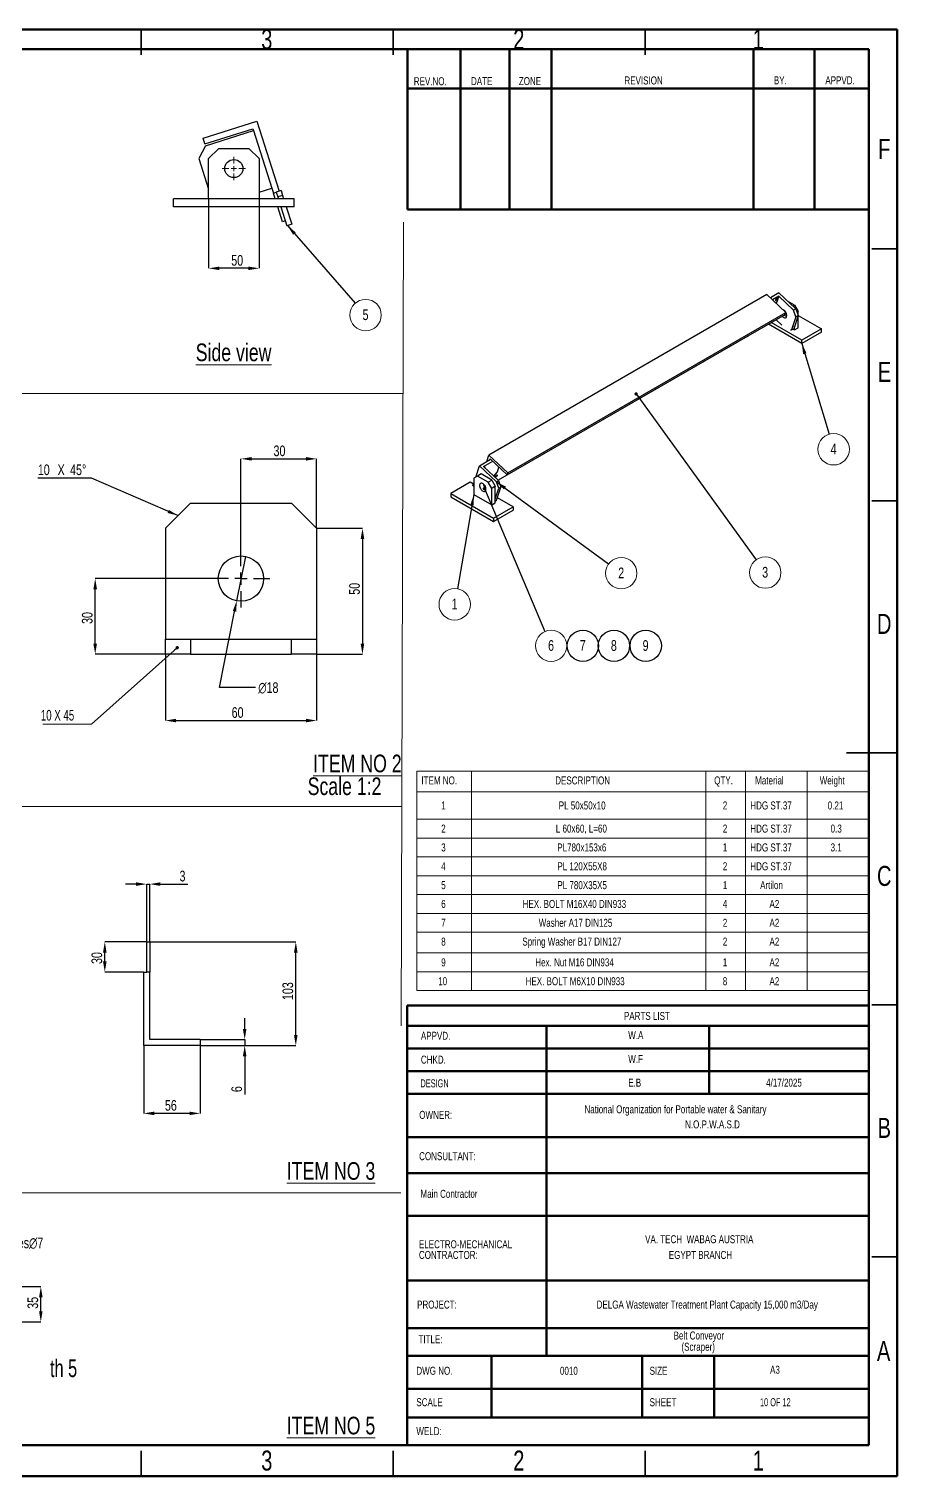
# Model space of a CAD drawing. Header units: millimetres. Extents: x 41 to 1868, y -696 to 319.
# Drawn here: x 738 to 910.2, y -695.1 to -408 of the extents above; entities that cross this region are included whole.
import ezdxf

# ---------------------------------------------------------------- set-up
doc = ezdxf.new("R2010")
doc.units = ezdxf.units.MM
doc.header["$PDSIZE"] = -1
doc.layers.add('BOLD', color=7, linetype='Continuous', lineweight=25)
doc.layers.add('FORMAT', color=7, linetype='Continuous')
doc.styles.add('SLDTEXTSTYLE0', font='TXT', dxfattribs={"width": 0.75})
doc.styles.add('SLDTEXTSTYLE10', font='TXT', dxfattribs={"width": 0.6875})
doc.styles.add('SLDTEXTSTYLE8', font='TXT', dxfattribs={"width": 0.687299})
doc.styles.add('SLDTEXTSTYLE9', font='TXT', dxfattribs={"width": 0.678571})
doc.dimstyles.new('SLDDIMSTYLE0', dxfattribs={"dimtxt": 2.5, "dimasz": 2.116667, "dimexe": 0, "dimexo": 0.625, "dimgap": 0, "dimtad": 1, "dimdec": 0, "dimrnd": 1e-09, "dimtxsty": 'Standard', "dimsah": 1, "dimcen": 2.5, "dimazin": 3, "dimtfac": 2.116667, "dimtdec": 0, "dimtmove": 0, "dimatfit": 3, "dimfrac": 2})
doc.dimstyles.new('SLDDIMSTYLE1', dxfattribs={"dimtxt": 2.5, "dimasz": 0.651282, "dimexe": 0, "dimexo": 0.625, "dimgap": 0, "dimtad": 1, "dimdec": 0, "dimrnd": 1e-09, "dimtxsty": 'Standard', "dimblk1": 'DOT', "dimblk2": 'DOT', "dimsah": 1, "dimcen": 2.5, "dimazin": 3, "dimtfac": 0.651282, "dimtdec": 0, "dimtmove": 0, "dimatfit": 3, "dimldrblk": 'DOT', "dimfrac": 2})
doc.dimstyles.new('SLDDIMSTYLE10', dxfattribs={"dimtxt": 2.116667, "dimasz": 2.116667, "dimexe": 0, "dimexo": 0.625, "dimgap": 0.529167, "dimtad": 1, "dimdec": 0, "dimlfac": 5, "dimrnd": 1e-09, "dimzin": 12, "dimtxsty": 'SLDTEXTSTYLE0', "dimsah": 1, "dimcen": 2.5, "dimazin": 3, "dimtfac": 1, "dimtdec": 0, "dimtmove": 0, "dimatfit": 3, "dimfrac": 2, "dimtzin": 12})
doc.dimstyles.new('SLDDIMSTYLE11', dxfattribs={"dimtxt": 2.116667, "dimasz": 2.116667, "dimexe": 0, "dimexo": 0.625, "dimgap": 0.529167, "dimtad": 1, "dimdec": 0, "dimlfac": 5, "dimrnd": 1e-09, "dimzin": 12, "dimtxsty": 'SLDTEXTSTYLE0', "dimsah": 1, "dimcen": 2.5, "dimazin": 3, "dimtfac": 1, "dimtdec": 0, "dimtmove": 0, "dimatfit": 0, "dimfrac": 2, "dimtzin": 12})
doc.dimstyles.new('SLDDIMSTYLE12', dxfattribs={"dimtxt": 2.116667, "dimasz": 2.116667, "dimexe": 0, "dimexo": 0.625, "dimgap": 0.529167, "dimtad": 1, "dimdec": 0, "dimlfac": 5, "dimrnd": 1e-09, "dimzin": 12, "dimtxsty": 'SLDTEXTSTYLE0', "dimblk1": 'NONE', "dimsah": 1, "dimcen": 0, "dimazin": 3, "dimtfac": 1, "dimtdec": 0, "dimtmove": 0, "dimatfit": 3, "dimldrblk": 'NONE', "dimfrac": 2, "dimtzin": 12})
doc.dimstyles.new('SLDDIMSTYLE14', dxfattribs={"dimtxt": 2.116667, "dimasz": 2.116667, "dimexe": 0, "dimexo": 0.625, "dimgap": 0.529167, "dimtad": 1, "dimdec": 0, "dimlfac": 2, "dimrnd": 1e-09, "dimzin": 12, "dimtxsty": 'SLDTEXTSTYLE0', "dimsah": 1, "dimcen": 2.5, "dimazin": 3, "dimtfac": 1, "dimtdec": 0, "dimtmove": 0, "dimatfit": 3, "dimfrac": 2, "dimtzin": 12})
doc.dimstyles.new('SLDDIMSTYLE50', dxfattribs={"dimtxt": 2.116667, "dimasz": 2.116667, "dimexe": 0, "dimexo": 0.625, "dimgap": 0.529167, "dimtad": 1, "dimdec": 0, "dimlfac": 2, "dimrnd": 1e-09, "dimzin": 12, "dimtxsty": 'SLDTEXTSTYLE0', "dimblk1": 'NONE', "dimsah": 1, "dimcen": 0, "dimazin": 3, "dimtfac": 1, "dimtdec": 0, "dimtmove": 0, "dimatfit": 3, "dimldrblk": 'NONE', "dimfrac": 2, "dimtzin": 12})

# ---------------------------------------------------------------- blocks, each defined once
blk = doc.blocks.new('SW_NOTE_0_97')
at = {"color": 0, "linetype": 'Continuous', "lineweight": 0, "char_height": 3.5, "attachment_point": 2, "style": 'SLDTEXTSTYLE0'}
for s, insert in [('\\LITEM NO 2', (13.62, 4.51)), ('Scale 1:2', (11.07, -0.01))]:
    blk.add_mtext(s, dxfattribs=dict(at, insert=insert))
blk = doc.blocks.new('SW_NOTE_0_99')
at = {"color": 0, "linetype": 'Continuous', "lineweight": 0, "char_height": 1.5875, "attachment_point": 1, "style": 'SLDTEXTSTYLE0'}
for s, insert in [('ELECTRO-MECHANICAL', (0, 2.05)), ('CONTRACTOR:', (0, -0.07))]:
    blk.add_mtext(s, dxfattribs=dict(at, insert=insert))
blk = doc.blocks.new('SW_NOTE_0_100')
at = {"layer": 'BOLD', "color": 0, "char_height": 1.5875, "attachment_point": 2, "style": 'SLDTEXTSTYLE0'}
for s, insert in [('VA. TECH  WABAG AUSTRIA', (13.44, 2.05)), ('EGYPT BRANCH', (13.68, -1.07))]:
    blk.add_mtext(s, dxfattribs=dict(at, insert=insert))
blk = doc.blocks.new('SW_TABLEANNOTATION_6')
at = {"color": 0, "linetype": 'Continuous', "lineweight": 18}
for p, q in [((0, 0), (0, -4.12)), ((0, 0), (10.84, 0)), ((10.84, 0), (10.84, -4.12)), ((10.84, 0), (57.36, 0)), ((57.36, 0), (57.36, -4.12)), ((57.36, 0), (65.22, 0)), ((65.22, 0), (65.22, -4.12)), ((65.22, 0), (77.44, 0)), ((77.44, 0), (77.44, -4.12)), ((77.44, 0), (89.67, 0)), ((89.67, 0), (89.67, -4.12)), ((0, -4.12), (10.84, -4.12)), ((0, -4.12), (0, -9.56)), ((10.84, -4.12), (57.36, -4.12)), ((10.84, -4.12), (10.84, -9.56)), ((57.36, -4.12), (65.22, -4.12)), ((57.36, -4.12), (57.36, -9.56)), ((65.22, -4.12), (77.44, -4.12)), ((65.22, -4.12), (65.22, -9.56)), ((77.44, -4.12), (89.67, -4.12)), ((77.44, -4.12), (77.44, -9.56)), ((89.67, -4.12), (89.67, -9.56)), ((0, -9.56), (0, -13.3)), ((0, -9.56), (10.84, -9.56)), ((10.84, -9.56), (10.84, -13.3)), ((10.84, -9.56), (57.36, -9.56)), ((57.36, -9.56), (57.36, -13.3)), ((57.36, -9.56), (65.22, -9.56)), ((65.22, -9.56), (65.22, -13.3)), ((65.22, -9.56), (77.44, -9.56)), ((77.44, -9.56), (77.44, -13.3)), ((77.44, -9.56), (89.67, -9.56)), ((89.67, -9.56), (89.67, -13.3)), ((0, -13.3), (0, -17.03)), ((0, -13.3), (10.84, -13.3)), ((10.84, -13.3), (10.84, -17.03)), ((10.84, -13.3), (57.36, -13.3)), ((57.36, -13.3), (57.36, -17.03)), ((57.36, -13.3), (65.22, -13.3)), ((65.22, -13.3), (65.22, -17.03)), ((65.22, -13.3), (77.44, -13.3)), ((77.44, -13.3), (77.44, -17.03)), ((77.44, -13.3), (89.67, -13.3)), ((89.67, -13.3), (89.67, -17.03)), ((0, -17.03), (0, -20.77)), ((0, -17.03), (10.84, -17.03)), ((10.84, -17.03), (10.84, -20.77)), ((10.84, -17.03), (57.36, -17.03)), ((57.36, -17.03), (57.36, -20.77)), ((57.36, -17.03), (65.22, -17.03)), ((65.22, -17.03), (65.22, -20.77)), ((65.22, -17.03), (77.44, -17.03)), ((77.44, -17.03), (77.44, -20.77)), ((77.44, -17.03), (89.67, -17.03)), ((89.67, -17.03), (89.67, -20.77)), ((0, -20.77), (0, -24.51)), ((0, -20.77), (10.84, -20.77)), ((10.84, -20.77), (10.84, -24.51)), ((10.84, -20.77), (57.36, -20.77)), ((57.36, -20.77), (57.36, -24.51)), ((57.36, -20.77), (65.22, -20.77)), ((65.22, -20.77), (65.22, -24.51)), ((65.22, -20.77), (77.44, -20.77)), ((77.44, -20.77), (77.44, -24.51)), ((77.44, -20.77), (89.67, -20.77)), ((89.67, -20.77), (89.67, -24.51)), ((0, -24.51), (0, -28.24)), ((0, -24.51), (10.84, -24.51)), ((10.84, -24.51), (10.84, -28.24)), ((10.84, -24.51), (57.36, -24.51)), ((57.36, -24.51), (57.36, -28.24)), ((57.36, -24.51), (65.22, -24.51)), ((65.22, -24.51), (65.22, -28.24)), ((65.22, -24.51), (77.44, -24.51)), ((77.44, -24.51), (77.44, -28.24)), ((77.44, -24.51), (89.67, -24.51)), ((89.67, -24.51), (89.67, -28.24)), ((0, -28.24), (0, -31.98)), ((0, -28.24), (10.84, -28.24)), ((10.84, -28.24), (10.84, -31.98)), ((10.84, -28.24), (57.36, -28.24)), ((57.36, -28.24), (57.36, -31.98)), ((57.36, -28.24), (65.22, -28.24)), ((65.22, -28.24), (65.22, -31.98)), ((65.22, -28.24), (77.44, -28.24)), ((77.44, -28.24), (77.44, -31.98)), ((77.44, -28.24), (89.67, -28.24)), ((89.67, -28.24), (89.67, -31.98)), ((0, -31.98), (0, -36.1)), ((0, -31.98), (10.84, -31.98)), ((10.84, -31.98), (10.84, -36.1)), ((10.84, -31.98), (57.36, -31.98)), ((57.36, -31.98), (57.36, -36.1)), ((57.36, -31.98), (65.22, -31.98)), ((65.22, -31.98), (65.22, -36.1)), ((65.22, -31.98), (77.44, -31.98)), ((77.44, -31.98), (77.44, -36.1)), ((77.44, -31.98), (89.67, -31.98)), ((89.67, -31.98), (89.67, -36.1)), ((0, -36.1), (0, -39.84)), ((0, -36.1), (10.84, -36.1)), ((10.84, -36.1), (10.84, -39.84)), ((10.84, -36.1), (57.36, -36.1)), ((57.36, -36.1), (57.36, -39.84)), ((57.36, -36.1), (65.22, -36.1)), ((65.22, -36.1), (65.22, -39.84)), ((65.22, -36.1), (77.44, -36.1)), ((77.44, -36.1), (77.44, -39.84)), ((77.44, -36.1), (89.67, -36.1)), ((89.67, -36.1), (89.67, -39.84)), ((0, -39.84), (0, -43.57)), ((0, -39.84), (10.84, -39.84)), ((10.84, -39.84), (10.84, -43.57)), ((10.84, -39.84), (57.36, -39.84)), ((57.36, -39.84), (57.36, -43.57)), ((57.36, -39.84), (65.22, -39.84)), ((65.22, -39.84), (65.22, -43.57)), ((65.22, -39.84), (77.44, -39.84)), ((77.44, -39.84), (77.44, -43.57)), ((77.44, -39.84), (89.67, -39.84)), ((89.67, -39.84), (89.67, -43.57)), ((0, -43.57), (10.84, -43.57)), ((10.84, -43.57), (57.36, -43.57)), ((57.36, -43.57), (65.22, -43.57)), ((65.22, -43.57), (77.44, -43.57)), ((77.44, -43.57), (89.67, -43.57))]:
    blk.add_line(p, q, dxfattribs=at)
at = {"color": 0, "linetype": 'Continuous', "lineweight": 0, "attachment_point": 1, "style": 'SLDTEXTSTYLE0'}
for s, insert, char_height in [('ITEM NO.', (0.9, -1.07), 1.587), ('DESCRIPTION', (27.45, -1.07), 1.5875), ('QTY.', (58.99, -1.07), 1.587), ('Material', (67.12, -1.07), 1.587), ('Weight', (79.93, -1.07), 1.587), ('1', (4.83, -6.04), 1.59), ('PL 50x50x10', (28.15, -6.04), 1.5875), ('2', (60.7, -6.04), 1.59), ('HDG ST.37', (66.16, -6.04), 1.587), ('0.21', (81.51, -6.04), 1.587), ('2', (4.83, -10.63), 1.59), ('L 60x60, L=60', (27.57, -10.63), 1.5875), ('2', (60.7, -10.63), 1.59), ('HDG ST.37', (66.16, -10.63), 1.587), ('0.3', (82.09, -10.63), 1.587), ('3', (4.83, -14.37), 1.59), ('PL780x153x6', (27.86, -14.37), 1.5875), ('HDG ST.37', (66.16, -14.37), 1.587), ('3.1', (82.09, -14.37), 1.587), ('1', (60.7, -14.37), 1.59), ('4', (4.83, -18.11), 1.59), ('PL 120X55X8', (27.88, -18.11), 1.5875), ('2', (60.7, -18.11), 1.59), ('HDG ST.37', (66.16, -18.11), 1.587), ('5', (4.83, -21.85), 1.59), ('PL 780X35X5', (27.88, -21.85), 1.5875), ('1', (60.7, -21.85), 1.59), ('Artilon', (68.11, -21.85), 1.587), ('6', (4.83, -25.58), 1.59), ('HEX. BOLT M16X40 DIN933', (20.99, -25.58), 1.5875), ('4', (60.7, -25.58), 1.59), ('A2', (69.96, -25.58), 1.587), ('7', (4.83, -29.32), 1.59), ('Washer A17 DIN125', (24.18, -29.32), 1.5875), ('2', (60.7, -29.32), 1.59), ('A2', (69.96, -29.32), 1.587), ('8', (4.83, -33.05), 1.59), ('Spring Washer B17 DIN127', (20.93, -33.05), 1.5875), ('2', (60.7, -33.05), 1.59), ('A2', (69.96, -33.05), 1.587), ('9', (4.83, -37.17), 1.59), ('Hex. Nut M16 DIN934', (23.5, -37.17), 1.5875), ('1', (60.7, -37.17), 1.59), ('A2', (69.96, -37.17), 1.587), ('10', (4.24, -40.91), 1.587), ('HEX. BOLT M6X10 DIN933', (21.58, -40.91), 1.5875), ('8', (60.7, -40.91), 1.59), ('A2', (69.96, -40.91), 1.587)]:
    blk.add_mtext(s, dxfattribs=dict(at, insert=insert, char_height=char_height))
blk = doc.blocks.new('SW_NOTE_0_101')
at = {"color": 0, "linetype": 'Continuous', "lineweight": 0}
blk.add_circle((1.82, -2.52), 3.11, dxfattribs=at)
at = {"color": 0, "linetype": 'Continuous', "lineweight": 0, "insert": (1.8, -1.4), "char_height": 2.12, "attachment_point": 2, "style": 'SLDTEXTSTYLE0'}
blk.add_mtext('3', dxfattribs=at)
blk = doc.blocks.new('_Dot')
at = {"color": 0, "linetype": 'ByBlock', "lineweight": -2}
blk.add_line((-0.5, 0), (-1, 0), dxfattribs=at)
at = {"color": 0, "linetype": 'ByBlock', "const_width": 0.5}
blk.add_lwpolyline([(-0.25, 0, 1), (0.25, 0, 1)], format="xyb", close=True, dxfattribs=at)
blk = doc.blocks.new('SW_NOTE_0_102')
at = {"color": 0, "linetype": 'Continuous', "lineweight": 0}
blk.add_circle((2.51, -1.84), 3.11, dxfattribs=at)
at = {"color": 0, "linetype": 'Continuous', "lineweight": 0, "insert": (2.49, -0.72), "char_height": 2.12, "attachment_point": 2, "style": 'SLDTEXTSTYLE0'}
blk.add_mtext('2', dxfattribs=at)
blk = doc.blocks.new('SW_NOTE_0_103')
at = {"color": 0, "linetype": 'Continuous', "lineweight": 0}
blk.add_circle((-0.54, -3.07), 3.11, dxfattribs=at)
at = {"color": 0, "linetype": 'Continuous', "lineweight": 0, "insert": (-0.56, -1.95), "char_height": 2.12, "attachment_point": 2, "style": 'SLDTEXTSTYLE0'}
blk.add_mtext('1', dxfattribs=at)
blk = doc.blocks.new('SW_NOTE_0_104')
at = {"color": 0, "linetype": 'Continuous', "lineweight": 0}
blk.add_circle((0.9, -2.98), 3.11, dxfattribs=at)
at = {"color": 0, "linetype": 'Continuous', "lineweight": 0, "insert": (0.88, -1.86), "char_height": 2.12, "attachment_point": 2, "style": 'SLDTEXTSTYLE0'}
blk.add_mtext('4', dxfattribs=at)
blk = doc.blocks.new('SW_NOTE_0_105')
at = {"color": 0, "linetype": 'Continuous', "lineweight": 0}
blk.add_circle((1.22, -2.87), 3.11, dxfattribs=at)
at = {"color": 0, "linetype": 'Continuous', "lineweight": 0, "insert": (1.2, -1.74), "char_height": 2.12, "attachment_point": 2, "style": 'SLDTEXTSTYLE0'}
blk.add_mtext('6', dxfattribs=at)
blk = doc.blocks.new('SW_NOTE_0_106')
at = {"layer": 'BOLD', "color": 0}
blk.add_circle((0.78, 1.61), 3.11, dxfattribs=at)
at = {"layer": 'BOLD', "color": 0, "insert": (0.76, 2.73), "char_height": 2.12, "attachment_point": 2, "style": 'SLDTEXTSTYLE0'}
blk.add_mtext('7', dxfattribs=at)
blk = doc.blocks.new('SW_NOTE_0_107')
at = {"layer": 'BOLD', "color": 0}
blk.add_circle((0.78, 1.61), 3.11, dxfattribs=at)
at = {"layer": 'BOLD', "color": 0, "insert": (0.76, 2.73), "char_height": 2.12, "attachment_point": 2, "style": 'SLDTEXTSTYLE0'}
blk.add_mtext('8', dxfattribs=at)
blk = doc.blocks.new('SW_NOTE_0_108')
at = {"layer": 'BOLD', "color": 0}
blk.add_circle((0.78, 1.61), 3.11, dxfattribs=at)
at = {"layer": 'BOLD', "color": 0, "insert": (0.76, 2.73), "char_height": 2.12, "attachment_point": 2, "style": 'SLDTEXTSTYLE0'}
blk.add_mtext('9', dxfattribs=at)
blk = doc.blocks.new('*D998')
at = {"layer": 'Defpoints', "color": 0}
for p in [(773.64, -441.72), (783.64, -441.72), (773.64, -455.51)]:
    blk.add_point(p, dxfattribs=at)
at = {"layer": 'FORMAT', "color": 0, "lineweight": -2}
for p, q in [((773.64, -441.78), (773.64, -455.51)), ((783.64, -441.78), (783.64, -455.51)), ((781.52, -455.51), (775.75, -455.51))]:
    blk.add_line(p, q, dxfattribs=at)
at = {"layer": 'FORMAT', "color": 0}
for points in [[(775.75, -455.16), (775.75, -455.87), (773.64, -455.51)], [(781.52, -455.16), (781.52, -455.87), (783.64, -455.51)]]:
    blk.add_solid(points, dxfattribs=at)
at = {"layer": 'FORMAT', "color": 0, "insert": (779.3, -452.87), "char_height": 2.117, "attachment_point": 2, "style": 'SLDTEXTSTYLE0'}
blk.add_mtext('\\A1;50', dxfattribs=at)
blk = doc.blocks.new('SW_NOTE_0_110')
at = {"color": 0, "linetype": 'Continuous', "lineweight": 0}
blk.add_circle((2.05, -2.34), 3.11, dxfattribs=at)
at = {"color": 0, "linetype": 'Continuous', "lineweight": 0, "insert": (2.03, -1.22), "char_height": 2.12, "attachment_point": 2, "style": 'SLDTEXTSTYLE0'}
blk.add_mtext('5', dxfattribs=at)
blk = doc.blocks.new('SW_CENTERMARKSYMBOL_86')
at = {"color": 0, "linetype": 'Continuous', "lineweight": 18}
for p, q in [((-1, 0), (-2.3, 0)), ((0, 0), (-0.5, 0)), ((0, 1), (0, 2.3)), ((0, 0), (0, 0.5)), ((0, 0), (0, -0.5)), ((0, 0), (0.5, 0)), ((1, 0), (2.3, 0)), ((0, -1), (0, -2.3))]:
    blk.add_line(p, q, dxfattribs=at)
blk = doc.blocks.new('*D1006')
at = {"layer": 'Defpoints', "color": 0}
for p in [(771.95, -608.54), (771.95, -609.74), (780.79, -609.74)]:
    blk.add_point(p, dxfattribs=at)
at = {"layer": 'FORMAT', "color": 0, "lineweight": -2}
for p, q in [((780.79, -606.43), (780.79, -604.31)), ((772.01, -608.54), (780.79, -608.54)), ((780.79, -608.54), (780.79, -609.74)), ((772.01, -609.74), (780.79, -609.74)), ((780.79, -611.86), (780.79, -619.43))]:
    blk.add_line(p, q, dxfattribs=at)
at = {"layer": 'FORMAT', "color": 0}
for points in [[(780.43, -606.43), (781.14, -606.43), (780.79, -608.54)], [(780.43, -611.86), (781.14, -611.86), (780.79, -609.74)]]:
    blk.add_solid(points, dxfattribs=at)
at = {"layer": 'FORMAT', "color": 0, "insert": (778.14, -618.37), "char_height": 2.117, "attachment_point": 2, "rotation": 90, "style": 'SLDTEXTSTYLE0'}
blk.add_mtext('\\A1;6', dxfattribs=at)
blk = doc.blocks.new('*D1007')
at = {"layer": 'Defpoints', "color": 0}
for p in [(760.75, -609.74), (771.95, -609.74), (760.75, -623.18)]:
    blk.add_point(p, dxfattribs=at)
at = {"layer": 'FORMAT', "color": 0, "lineweight": -2}
for p, q in [((760.75, -609.8), (760.75, -623.18)), ((771.95, -609.8), (771.95, -623.18)), ((769.84, -623.18), (762.87, -623.18))]:
    blk.add_line(p, q, dxfattribs=at)
at = {"layer": 'FORMAT', "color": 0}
for points in [[(762.87, -622.83), (762.87, -623.53), (760.75, -623.18)], [(769.84, -622.83), (769.84, -623.53), (771.95, -623.18)]]:
    blk.add_solid(points, dxfattribs=at)
at = {"layer": 'FORMAT', "color": 0, "insert": (766.14, -620.53), "char_height": 2.117, "attachment_point": 2, "style": 'SLDTEXTSTYLE0'}
blk.add_mtext('\\A1;56', dxfattribs=at)
blk = doc.blocks.new('*D1008')
at = {"layer": 'Defpoints', "color": 0}
for p in [(761.95, -589.14), (790.93, -589.14), (771.95, -609.74)]:
    blk.add_point(p, dxfattribs=at)
at = {"layer": 'FORMAT', "color": 0, "lineweight": -2}
for p, q in [((762.01, -589.14), (790.93, -589.14)), ((790.93, -607.63), (790.93, -591.26)), ((772.01, -609.74), (790.93, -609.74))]:
    blk.add_line(p, q, dxfattribs=at)
at = {"layer": 'FORMAT', "color": 0}
for points in [[(790.57, -591.26), (791.28, -591.26), (790.93, -589.14)], [(790.57, -607.63), (791.28, -607.63), (790.93, -609.74)]]:
    blk.add_solid(points, dxfattribs=at)
at = {"layer": 'FORMAT', "color": 0, "insert": (788.28, -598.93), "char_height": 2.117, "attachment_point": 2, "rotation": 90, "style": 'SLDTEXTSTYLE0'}
blk.add_mtext('\\A1;103', dxfattribs=at)
blk = doc.blocks.new('*D1009')
at = {"layer": 'Defpoints', "color": 0}
for p in [(753.03, -589.14), (761.35, -589.14), (760.75, -595.14)]:
    blk.add_point(p, dxfattribs=at)
at = {"layer": 'FORMAT', "color": 0, "lineweight": -2}
for p, q in [((761.29, -589.14), (753.03, -589.14)), ((753.03, -593.03), (753.03, -591.26)), ((760.69, -595.14), (753.03, -595.14))]:
    blk.add_line(p, q, dxfattribs=at)
at = {"layer": 'FORMAT', "color": 0}
for points in [[(752.68, -591.26), (753.39, -591.26), (753.03, -589.14)], [(752.68, -593.03), (753.39, -593.03), (753.03, -595.14)]]:
    blk.add_solid(points, dxfattribs=at)
at = {"layer": 'FORMAT', "color": 0, "insert": (750.39, -592.36), "char_height": 2.117, "attachment_point": 2, "rotation": 90, "style": 'SLDTEXTSTYLE0'}
blk.add_mtext('\\A1;30', dxfattribs=at)
blk = doc.blocks.new('*D1010')
at = {"layer": 'Defpoints', "color": 0}
for p in [(761.95, -577.69), (761.35, -589.14), (761.95, -589.14)]:
    blk.add_point(p, dxfattribs=at)
at = {"layer": 'FORMAT', "color": 0, "lineweight": -2}
for p, q in [((759.24, -577.69), (757.12, -577.69)), ((761.35, -589.08), (761.35, -577.69)), ((761.35, -577.69), (761.95, -577.69)), ((761.95, -589.08), (761.95, -577.69)), ((764.07, -577.69), (769.51, -577.69))]:
    blk.add_line(p, q, dxfattribs=at)
at = {"layer": 'FORMAT', "color": 0}
for points in [[(759.24, -577.33), (759.24, -578.04), (761.35, -577.69)], [(764.07, -577.33), (764.07, -578.04), (761.95, -577.69)]]:
    blk.add_solid(points, dxfattribs=at)
at = {"layer": 'FORMAT', "color": 0, "insert": (768.45, -575.04), "char_height": 2.117, "attachment_point": 2, "style": 'SLDTEXTSTYLE0'}
blk.add_mtext('\\A1;3', dxfattribs=at)
blk = doc.blocks.new('SW_CHAMFER_DIMENSION_4')
at = {"layer": 'FORMAT', "color": 0}
for p, q in [((10.66, 0), (0, 0)), ((27.81, -7.43), (10.66, 0))]:
    blk.add_line(p, q, dxfattribs=at)
blk.add_solid([(27.81, -7.43), (26, -6.29), (25.74, -6.89)], dxfattribs=at)
at = {"layer": 'FORMAT', "color": 0, "attachment_point": 1, "style": 'SLDTEXTSTYLE0'}
for s, insert, char_height in [('10', (0, 2.73), 2.117), ('X', (3.92, 2.73), 2.12), ('45°', (6.4, 2.73), 2.117)]:
    blk.add_mtext(s, dxfattribs=dict(at, insert=insert, char_height=char_height))
blk = doc.blocks.new('*D1021')
at = {"layer": 'Defpoints', "color": 0}
for p in [(751.13, -517.08), (774.3, -517.08), (765.05, -532.08)]:
    blk.add_point(p, dxfattribs=at)
at = {"layer": 'FORMAT', "color": 0, "lineweight": -2}
for p, q in [((774.24, -517.08), (751.13, -517.08)), ((751.13, -529.97), (751.13, -519.2)), ((764.99, -532.08), (751.13, -532.08))]:
    blk.add_line(p, q, dxfattribs=at)
at = {"layer": 'FORMAT', "color": 0}
for points in [[(750.77, -519.2), (751.48, -519.2), (751.13, -517.08)], [(750.77, -529.97), (751.48, -529.97), (751.13, -532.08)]]:
    blk.add_solid(points, dxfattribs=at)
at = {"layer": 'FORMAT', "color": 0, "insert": (748.48, -524.89), "char_height": 2.117, "attachment_point": 2, "rotation": 90, "style": 'SLDTEXTSTYLE0'}
blk.add_mtext('\\A1;30', dxfattribs=at)
blk = doc.blocks.new('*D1022')
at = {"layer": 'Defpoints', "color": 0}
for p in [(795.05, -493.31), (795.05, -507.08), (780.05, -511.33)]:
    blk.add_point(p, dxfattribs=at)
at = {"layer": 'FORMAT', "color": 0, "lineweight": -2}
for p, q in [((780.05, -511.27), (780.05, -493.31)), ((782.17, -493.31), (792.94, -493.31)), ((795.05, -507.02), (795.05, -493.31))]:
    blk.add_line(p, q, dxfattribs=at)
at = {"layer": 'FORMAT', "color": 0}
for points in [[(782.17, -492.96), (782.17, -493.67), (780.05, -493.31)], [(792.94, -492.96), (792.94, -493.67), (795.05, -493.31)]]:
    blk.add_solid(points, dxfattribs=at)
at = {"layer": 'FORMAT', "color": 0, "insert": (787.69, -490.67), "char_height": 2.117, "attachment_point": 2, "style": 'SLDTEXTSTYLE0'}
blk.add_mtext('\\A1;30', dxfattribs=at)
blk = doc.blocks.new('*D1023')
at = {"layer": 'Defpoints', "color": 0}
for p in [(780.92, -512.67), (779.19, -521.5)]:
    blk.add_point(p, dxfattribs=at)
at = {"layer": 'FORMAT', "color": 0, "lineweight": -2}
for p, q in [((780.92, -512.67), (779.19, -521.5)), ((775.82, -538.71), (778.78, -523.58)), ((782.95, -538.71), (775.82, -538.71))]:
    blk.add_line(p, q, dxfattribs=at)
at = {"layer": 'FORMAT', "color": 0}
blk.add_solid([(778.43, -523.51), (779.13, -523.64), (779.19, -521.5)], dxfattribs=at)
at = {"layer": 'FORMAT', "color": 0, "insert": (783.48, -537.65), "char_height": 2.117, "attachment_point": 1, "style": 'SLDTEXTSTYLE0'}
blk.add_mtext('\\A1;∅18', dxfattribs=at)
blk = doc.blocks.new('_None')
blk = doc.blocks.new('*D1024')
at = {"layer": 'Defpoints', "color": 0}
for p in [(795.05, -507.08), (795.05, -532.08), (804.15, -532.08)]:
    blk.add_point(p, dxfattribs=at)
at = {"layer": 'FORMAT', "color": 0, "lineweight": -2}
for p, q in [((795.11, -507.08), (804.15, -507.08)), ((804.15, -509.2), (804.15, -529.97)), ((795.11, -532.08), (804.15, -532.08))]:
    blk.add_line(p, q, dxfattribs=at)
at = {"layer": 'FORMAT', "color": 0}
for points in [[(803.8, -509.2), (804.51, -509.2), (804.15, -507.08)], [(803.8, -529.97), (804.51, -529.97), (804.15, -532.08)]]:
    blk.add_solid(points, dxfattribs=at)
at = {"layer": 'FORMAT', "color": 0, "insert": (801.51, -519.1), "char_height": 2.117, "attachment_point": 2, "rotation": 90, "style": 'SLDTEXTSTYLE0'}
blk.add_mtext('\\A1;50', dxfattribs=at)
blk = doc.blocks.new('*D1025')
at = {"layer": 'Defpoints', "color": 0}
for p in [(765.05, -532.08), (795.05, -532.08), (795.05, -545.24)]:
    blk.add_point(p, dxfattribs=at)
at = {"layer": 'FORMAT', "color": 0, "lineweight": -2}
for p, q in [((765.05, -532.15), (765.05, -545.24)), ((795.05, -532.15), (795.05, -545.24)), ((767.17, -545.24), (792.94, -545.24))]:
    blk.add_line(p, q, dxfattribs=at)
at = {"layer": 'FORMAT', "color": 0}
for points in [[(767.17, -544.88), (767.17, -545.59), (765.05, -545.24)], [(792.94, -544.88), (792.94, -545.59), (795.05, -545.24)]]:
    blk.add_solid(points, dxfattribs=at)
at = {"layer": 'FORMAT', "color": 0, "insert": (779.38, -542.59), "char_height": 2.117, "attachment_point": 2, "style": 'SLDTEXTSTYLE0'}
blk.add_mtext('\\A1;60', dxfattribs=at)
blk = doc.blocks.new('SW_NOTE_0_111')
at = {"color": 0, "linetype": 'Continuous', "lineweight": 0}
blk.add_line((-9.65, 0), (0, 0), dxfattribs=at)
at = {"color": 0, "linetype": 'Continuous', "lineweight": 0, "insert": (-10.06, 2.81), "char_height": 2.117, "attachment_point": 1, "style": 'SLDTEXTSTYLE9'}
blk.add_mtext('10 X 45', dxfattribs=at)
blk = doc.blocks.new('SW_CENTERMARKSYMBOL_96')
at = {"layer": 'FORMAT', "color": 0}
for p, q in [((0, 2.5), (0, 5.75)), ((-2.5, 0), (-5.75, 0)), ((0, 0), (-1.25, 0)), ((0, 0), (0, 1.25)), ((0, 0), (0, -1.25)), ((0, 0), (1.25, 0)), ((2.5, 0), (5.75, 0)), ((0, -2.5), (0, -5.75))]:
    blk.add_line(p, q, dxfattribs=at)
blk = doc.blocks.new('*D1029')
at = {"layer": 'Defpoints', "color": 0}
for p in [(718.67, -663.2), (719.15, -661.89)]:
    blk.add_point(p, dxfattribs=at)
at = {"layer": 'FORMAT', "color": 0, "lineweight": -2}
for p, q in [((723.95, -648.87), (719.89, -659.9)), ((730.87, -648.87), (723.95, -648.87)), ((718.67, -663.2), (719.15, -661.89))]:
    blk.add_line(p, q, dxfattribs=at)
at = {"layer": 'FORMAT', "color": 0}
blk.add_solid([(719.55, -659.78), (720.22, -660.02), (719.15, -661.89)], dxfattribs=at)
at = {"layer": 'FORMAT', "color": 0, "insert": (731.4, -647.82), "char_height": 2.1167, "attachment_point": 1, "style": 'SLDTEXTSTYLE0'}
blk.add_mtext('\\A1;8Holes∅7', dxfattribs=at)
blk = doc.blocks.new('*D1030')
at = {"layer": 'Defpoints', "color": 0}
for p in [(720.91, -657.54), (740.34, -657.54), (726.91, -664.54)]:
    blk.add_point(p, dxfattribs=at)
at = {"layer": 'FORMAT', "color": 0, "lineweight": -2}
for p, q in [((720.97, -657.54), (740.34, -657.54)), ((740.34, -662.43), (740.34, -659.66)), ((726.97, -664.54), (740.34, -664.54))]:
    blk.add_line(p, q, dxfattribs=at)
at = {"layer": 'FORMAT', "color": 0}
for points in [[(739.99, -659.66), (740.69, -659.66), (740.34, -657.54)], [(739.99, -662.43), (740.69, -662.43), (740.34, -664.54)]]:
    blk.add_solid(points, dxfattribs=at)
at = {"layer": 'FORMAT', "color": 0, "insert": (737.69, -660.77), "char_height": 2.117, "attachment_point": 2, "rotation": 90, "style": 'SLDTEXTSTYLE0'}
blk.add_mtext('\\A1;35', dxfattribs=at)

msp = doc.modelspace()

# ---------------------------------------------------------------- linework, layer by layer
at = {"color": 7, "linetype": 'Continuous', "lineweight": 70}
for p, q in [((510.216, -408.1373), (910.216, -408.1373)), ((910.216, -408.1373), (910.216, -695.1373)), ((515.216, -412.0038), (904.6185, -412.0038)), ((904.6185, -412.0038), (904.6185, -689.0038)), ((904.6185, -689.0038), (515.216, -689.0038)), ((910.216, -695.1373), (510.216, -695.1373))]:
    msp.add_line(p, q, dxfattribs=at)
at = {"color": 7, "linetype": 'Continuous', "lineweight": 35}
for p, q in [((760.216, -413.1373), (760.216, -408.1373)), ((810.216, -413.1373), (810.216, -408.1373)), ((860.216, -413.1373), (860.216, -408.1373)), ((905.216, -451.6373), (910.216, -451.6373)), ((905.216, -501.6373), (910.216, -501.6373)), ((910.217, -551.6373), (900.215, -551.6373)), ((905.216, -551.6373), (910.216, -551.6373)), ((905.216, -601.6373), (910.216, -601.6373)), ((905.216, -651.6373), (910.216, -651.6373)), ((760.216, -690.1373), (760.216, -695.1373)), ((810.216, -690.1373), (810.216, -695.1373)), ((860.216, -690.1373), (860.216, -695.1373))]:
    msp.add_line(p, q, dxfattribs=at)
at = {"color": 7, "linetype": 'Continuous', "lineweight": 50}
for p, q in [((813.0589, -412.0038), (813.0589, -443.8267)), ((823.6348, -412.0038), (823.6348, -443.69)), ((833.2942, -412.0038), (833.2942, -443.8267)), ((841.6517, -412.0038), (841.6517, -443.8267)), ((881.7683, -412.0038), (881.7683, -443.8267)), ((893.805, -412.0038), (893.805, -443.8267)), ((904.6185, -419.8195), (813.0589, -419.8195)), ((904.6185, -443.8267), (813.0589, -443.8267)), ((904.6185, -601.7613), (813.0207, -601.7613)), ((813.0207, -601.7613), (813.0207, -614.7763)), ((904.6185, -605.7763), (813.0207, -605.7763)), ((840.6636, -610.2763), (840.6636, -605.7763)), ((872.9549, -619.2763), (872.9549, -605.7763)), ((904.6185, -610.2763), (813.0207, -610.2763)), ((840.6636, -614.7763), (840.6636, -610.2763)), ((813.0207, -614.7763), (813.0207, -689.0038)), ((904.6185, -614.7763), (813.0207, -614.7763)), ((840.6636, -619.2763), (840.6636, -614.7763)), ((904.6185, -619.2763), (813.0207, -619.2763)), ((840.6636, -671.3119), (840.6636, -619.2763)), ((904.6185, -627.8704), (813.0207, -627.8704)), ((904.6185, -635.0218), (813.0207, -635.0218)), ((904.6185, -643.496), (813.0207, -643.496)), ((904.6185, -656.3064), (813.0207, -656.3064)), ((904.6185, -665.7702), (813.0207, -665.7702)), ((813.0207, -671.3119), (904.6185, -671.3119)), ((829.7732, -683.5038), (829.7732, -671.3119)), ((859.6558, -683.5038), (859.6558, -671.3119)), ((873.9263, -683.5038), (873.9263, -671.3119)), ((813.0207, -677.84), (904.6185, -677.84)), ((813.0207, -683.5038), (904.6185, -683.5038))]:
    msp.add_line(p, q, dxfattribs=at)
at = {"color": 7, "linetype": 'Continuous', "lineweight": 25}
for p, q in [((772.5256, -429.6863), (783.2015, -426.3003)), ((772.8884, -430.8301), (782.4205, -427.8069)), ((782.4205, -427.8069), (782.5414, -428.1882)), ((783.2015, -426.3003), (787.6154, -440.2171)), ((772.8884, -430.8301), (772.5256, -429.6863)), ((773.0093, -431.2114), (782.5414, -428.1882)), ((782.5414, -428.1882), (786.1692, -439.6267)), ((773.0093, -431.2114), (771.7076, -433.7225)), ((775.6361, -431.7214), (773.6361, -433.7214)), ((775.6361, -431.7214), (781.6361, -431.7214)), ((783.6361, -433.7214), (781.6361, -431.7214)), ((771.7076, -433.7225), (773.6361, -439.803)), ((773.6361, -441.7214), (773.6361, -433.7214)), ((783.6361, -433.7214), (783.6361, -441.7214)), ((766.6361, -443.3214), (766.6361, -441.7214)), ((790.6361, -441.7214), (766.6361, -441.7214)), ((783.6361, -440.4301), (786.1692, -439.6267)), ((786.1692, -439.6267), (786.4716, -440.5799)), ((786.4716, -440.5799), (787.0435, -440.3985)), ((786.8336, -441.7214), (786.4716, -440.5799)), ((787.9967, -440.0962), (787.0435, -440.3985)), ((787.6154, -440.2171), (787.0435, -440.3985)), ((787.0435, -440.3985), (787.3458, -441.3517)), ((788.299, -441.0494), (787.3458, -441.3517)), ((787.3458, -441.3517), (787.463, -441.7214)), ((787.9967, -440.0962), (788.299, -441.0494)), ((788.299, -441.0494), (788.5121, -441.7214)), ((790.6361, -443.3214), (790.6361, -441.7214)), ((790.6361, -443.3214), (766.6361, -443.3214)), ((788.2855, -446.2992), (787.341, -443.3214)), ((787.9705, -443.3214), (789.1597, -447.071)), ((789.0196, -443.3214), (790.1129, -446.7686)), ((788.8574, -446.1178), (788.2855, -446.2992)), ((790.1129, -446.7686), (789.1597, -447.071)), ((884.3953, -460.7187), (829.241, -492.5586)), ((888.1698, -464.2801), (884.3953, -460.7187)), ((886.75, -460.3996), (885.0793, -461.3641)), ((886.7302, -461.0261), (885.4837, -461.7456)), ((886.7302, -461.0261), (886.2571, -462.4754)), ((889.6959, -463.8243), (886.7302, -461.0261)), ((890.1201, -463.5794), (886.75, -460.3996)), ((889.8985, -462.8433), (888.4595, -462.0125)), ((832.8872, -496.5129), (888.0416, -464.673)), ((833.0155, -496.12), (888.1698, -464.2801)), ((888.0416, -464.673), (888.1698, -464.2801)), ((890.1561, -465.1152), (889.301, -467.7349)), ((889.552, -463.0433), (889.8985, -462.8433)), ((889.6959, -463.8243), (890.1201, -463.5794)), ((890.1561, -465.1152), (889.6959, -463.8243)), ((890.5804, -464.8703), (889.7253, -467.49)), ((889.8985, -462.8433), (890.6057, -464.068)), ((890.1201, -463.5794), (890.5804, -464.8703)), ((890.5804, -464.8703), (890.1561, -465.1152)), ((890.6057, -464.068), (890.3475, -464.217)), ((890.6057, -467.3342), (890.6057, -464.068)), ((890.6057, -464.8849), (895.2018, -467.5383)), ((891.3128, -470.4366), (884.6852, -466.6106)), ((891.3128, -469.7834), (885.251, -466.284)), ((887.3782, -466.7772), (886.2464, -465.7094)), ((889.0465, -467.7403), (889.301, -467.7349)), ((889.301, -467.7349), (889.7253, -467.49)), ((889.5933, -467.5662), (889.8985, -467.7424)), ((889.8985, -467.7424), (889.8985, -466.9592)), ((889.8985, -467.7424), (890.6057, -467.3342)), ((895.2018, -467.5383), (891.3128, -469.7834)), ((895.2018, -468.1915), (895.2018, -467.5383)), ((880.4766, -469.0706), (831.0975, -497.5765)), ((895.2018, -468.1915), (891.3128, -470.4366)), ((891.3128, -470.4366), (891.3128, -469.7834)), ((827.3531, -494.6887), (829.587, -493.3991)), ((828.1817, -494.8254), (829.9915, -493.7807)), ((828.8226, -493.8404), (829.241, -492.5586)), ((829.241, -492.5586), (833.0155, -496.12)), ((829.4744, -493.4641), (829.5171, -493.3331)), ((832.8872, -496.5129), (829.5171, -493.3331)), ((826.6243, -496.9216), (827.3531, -494.6887)), ((827.6732, -496.316), (826.966, -496.7242)), ((830.7232, -497.8685), (827.3531, -494.6887)), ((829.7945, -497.5406), (827.6732, -496.316)), ((831.1474, -497.6236), (828.1817, -494.8254)), ((830.2049, -496.7343), (830.9313, -495.8957)), ((830.9313, -495.8957), (831.2378, -494.9566)), ((833.0155, -496.12), (832.8872, -496.5129)), ((825.5518, -497.9495), (821.6627, -500.1946)), ((826.1719, -498.3074), (825.5518, -497.9495)), ((826.0704, -498.6183), (826.2589, -498.0408)), ((826.2589, -498.7961), (826.0704, -498.6183)), ((826.966, -496.7242), (826.2589, -497.1325)), ((826.2589, -497.1325), (826.2589, -500.3987)), ((829.0874, -497.9488), (826.966, -496.7242)), ((829.0874, -497.9488), (829.7945, -497.5406)), ((829.7945, -499.1736), (829.0874, -497.9488)), ((829.7945, -497.5406), (830.5016, -498.7654)), ((830.5016, -498.7654), (829.7945, -499.1736)), ((829.7945, -502.4397), (829.7945, -499.1736)), ((830.5016, -502.0315), (830.5016, -498.7654)), ((830.5016, -501.2483), (831.1834, -499.1594)), ((830.7232, -497.8685), (831.1474, -497.6236)), ((831.1834, -499.1594), (830.7232, -497.8685)), ((830.7526, -501.5342), (831.6077, -498.9145)), ((831.1474, -497.6236), (831.6077, -498.9145)), ((831.6077, -498.9145), (831.1834, -499.1594)), ((770.0517, -502.0836), (765.0517, -507.0836)), ((770.0517, -502.0836), (790.0517, -502.0836)), ((795.0517, -507.0836), (790.0517, -502.0836)), ((821.6627, -500.1946), (830.148, -505.093)), ((821.6627, -500.1946), (821.6627, -500.8478)), ((821.6627, -500.8478), (830.148, -505.7463)), ((826.2589, -500.3987), (829.7945, -502.4397)), ((829.7945, -502.4397), (830.5016, -502.0315)), ((830.5016, -501.6791), (830.7526, -501.5342)), ((834.0371, -502.8479), (830.9125, -501.0441)), ((830.148, -505.093), (834.0371, -502.8479)), ((830.148, -505.7463), (834.0371, -503.5012)), ((830.148, -505.093), (830.148, -505.7463)), ((834.0371, -502.8479), (834.0371, -503.5012)), ((765.0517, -507.0836), (765.0517, -529.0836)), ((795.0517, -507.0836), (795.0517, -529.0836)), ((765.0517, -532.0836), (765.0517, -529.0836)), ((765.0517, -529.0836), (770.0517, -529.0836)), ((770.0517, -529.0836), (770.0517, -532.0836)), ((770.0517, -529.0836), (790.0517, -529.0836)), ((790.0517, -532.0836), (790.0517, -529.0836)), ((790.0517, -529.0836), (795.0517, -529.0836)), ((795.0517, -529.0836), (795.0517, -532.0836)), ((770.0517, -532.0836), (765.0517, -532.0836)), ((770.0517, -532.0836), (790.0517, -532.0836)), ((795.0517, -532.0836), (790.0517, -532.0836)), ((761.3521, -589.1418), (761.9521, -589.1418)), ((761.3521, -595.1418), (761.3521, -589.1418)), ((761.9521, -589.1418), (761.9521, -595.1418)), ((760.7521, -595.1418), (761.3521, -595.1418)), ((760.7521, -609.7418), (760.7521, -595.1418)), ((761.9521, -595.1418), (761.3521, -595.1418)), ((761.9521, -608.5418), (761.9521, -595.1418)), ((771.9521, -608.5418), (761.9521, -608.5418)), ((771.9521, -608.5418), (771.9521, -609.7418)), ((771.9521, -609.7418), (760.7521, -609.7418))]:
    msp.add_line(p, q, dxfattribs=at)
at = {"color": 7, "linetype": 'Continuous', "lineweight": 18}
for p, q in [((811.8603, -605.8085), (812.2977, -446.3735)), ((515.216, -480.3502), (812.2045, -480.3502)), ((514.8633, -562.2739), (811.9797, -562.2739)), ((515.216, -638.9721), (811.7693, -638.9721))]:
    msp.add_line(p, q, dxfattribs=at)
at = {"color": 7, "linetype": 'Continuous', "lineweight": 25, "flags": 128}
for points in [[(886.4638, -461.5785), (886.4708, -461.5236), (886.4498, -461.4926), (886.404, -461.4902), (886.3405, -461.5168), (886.2687, -461.5684), (886.1998, -461.637), (886.1441, -461.7122), (886.1102, -461.7826), (886.1032, -461.8375), (886.1242, -461.8685), (886.17, -461.8709), (886.2336, -461.8443), (886.3053, -461.7928), (886.3742, -461.7242), (886.4299, -461.6489), (886.4638, -461.5785)], [(887.4339, -465.0238), (887.4836, -465.0768), (887.6082, -465.1865), (887.7368, -465.2687), (887.8641, -465.3201), (887.985, -465.3387), (888.0945, -465.3237), (888.1881, -465.2756), (888.262, -465.1965), (888.3131, -465.0895)], [(888.3131, -465.0895), (888.3394, -464.9592), (888.3398, -464.8107), (888.3143, -464.6502), (888.2639, -464.4843), (888.1907, -464.3197), (888.0976, -464.1632), (887.9886, -464.0212), (887.8679, -463.8995), (887.7407, -463.8031), (887.6121, -463.7359), (887.5806, -463.7241)], [(880.4766, -469.0706), (880.7181, -468.9211), (880.901, -468.7952)], [(828.464, -495.0917), (828.481, -495.0512), (828.488, -494.9964), (828.467, -494.9654), (828.4213, -494.963), (828.3577, -494.9896), (828.3565, -494.9903)], [(830.4874, -496.8657), (830.5221, -496.7911), (830.5782, -496.7108), (830.649, -496.6343), (830.7258, -496.571), (830.7995, -496.5285), (830.8611, -496.5118), (830.9033, -496.5231), (830.9208, -496.561), (830.9117, -496.6208), (830.8769, -496.6954), (830.8208, -496.7757), (830.7501, -496.8522), (830.6732, -496.9155), (830.5995, -496.958), (830.5379, -496.9746), (830.4958, -496.9633), (830.4783, -496.9255), (830.4874, -496.8657)], [(828.6631, -499.337), (828.6501, -499.1815), (828.6115, -499.0174), (828.549, -498.8513), (828.4652, -498.6901), (828.3633, -498.5403), (828.2477, -498.408), (828.1231, -498.2988), (827.9945, -498.217), (827.8672, -498.1661), (827.7464, -498.148), (827.6372, -498.1636), (827.5438, -498.2121), (827.4703, -498.2917), (827.4195, -498.3991), (827.3936, -498.5297), (827.3936, -498.6784), (827.4195, -498.839), (827.4703, -499.005), (827.5438, -499.1695), (827.6372, -499.3258), (827.7464, -499.4676), (827.8672, -499.5889), (827.9945, -499.6849), (828.1231, -499.7516), (828.2477, -499.7863), (828.3633, -499.7876), (828.4652, -499.7553), (828.549, -499.6909), (828.6115, -499.597), (828.6501, -499.4774), (828.6631, -499.337)]]:
    msp.add_lwpolyline(points, dxfattribs=at)
at = {"color": 7, "linetype": 'Continuous', "lineweight": 25}
for centre, radius in [((778.6361, -435.7214), 1.8), ((780.0517, -517.0836), 4.5)]:
    msp.add_circle(centre, radius, dxfattribs=at)
for centre, radius, start, end in [((888.5619, -464.214), 0.9024, 218.754202, 254.154604), ((888.5698, -464.202), 0.9161, 219.028268, 253.880537), ((829.5129, -498.1117), 1.4214, 186.933034, 233.06159), ((829.5095, -498.1136), 1.4179, 186.872546, 233.122078)]:
    msp.add_arc(centre, radius, start, end, dxfattribs=at)

# ---------------------------------------------------------------- block references
at = {"color": 7, "linetype": 'Continuous', "lineweight": 0}
for name, p in [('SW_CENTERMARKSYMBOL_86', (778.6361, -435.7214)), ('SW_NOTE_0_110', (802.732, -462.4459)), ('SW_NOTE_0_104', (896.7391, -488.444)), ('SW_NOTE_0_102', (852.9941, -514.1628)), ('SW_NOTE_0_101', (882.2537, -513.3573)), ('SW_NOTE_0_103', (822.9913, -519.1087)), ('SW_NOTE_0_105', (840.3675, -527.5422)), ('SW_NOTE_0_111', (750.4062, -545.9377)), ('SW_NOTE_0_97', (789.5287, -556.5101)), ('SW_TABLEANNOTATION_6', (814.9465, -555.2506)), ('SW_NOTE_0_99', (815.3553, -650.4039))]:
    msp.add_blockref(name, p, dxfattribs=at)
at = {"layer": 'BOLD'}
for name, p in [('SW_NOTE_0_106', (847.0974, -532.0152)), ('SW_NOTE_0_107', (853.2718, -532.0152)), ('SW_NOTE_0_108', (859.5672, -532.0152)), ('SW_NOTE_0_100', (857.5354, -649.4039))]:
    msp.add_blockref(name, p, dxfattribs=at)
at = {"layer": 'FORMAT'}
for name, p in [('SW_CHAMFER_DIMENSION_4', (739.7439, -497.1541)), ('SW_CENTERMARKSYMBOL_96', (780.0517, -517.0836))]:
    msp.add_blockref(name, p, dxfattribs=at)

# ---------------------------------------------------------------- texts
at = {"color": 7, "linetype": 'Continuous', "lineweight": 0}
for s, insert, char_height, attachment_point, style in [('3', (785.176, -408.0772), 3.9688, 2, 'SLDTEXTSTYLE0'), ('2', (835.176, -408.0772), 3.9688, 2, 'SLDTEXTSTYLE0'), ('1', (882.676, -408.0772), 3.9688, 2, 'SLDTEXTSTYLE0'), ('REV.NO.', (814.3321, -417.6012), 1.5875, 1, 'SLDTEXTSTYLE0'), ('DATE', (825.685, -417.5719), 1.5875, 1, 'SLDTEXTSTYLE0'), ('ZONE', (835.1834, -417.5719), 1.5875, 1, 'SLDTEXTSTYLE0'), ('REVISION', (856.1239, -417.4448), 1.5875, 1, 'SLDTEXTSTYLE0'), ('BY.', (885.777, -417.4155), 1.5875, 1, 'SLDTEXTSTYLE0'), ('APPVD.', (895.988, -417.4155), 1.5875, 1, 'SLDTEXTSTYLE0'), ('F', (907.6737, -429.8272), 3.9688, 2, 'SLDTEXTSTYLE0'), ('\\LSide view', (771.0698, -470.4352), 3.5, 1, 'SLDTEXTSTYLE0'), ('E', (907.7238, -474.0772), 3.9688, 2, 'SLDTEXTSTYLE0'), ('D', (907.6687, -524.0772), 3.9688, 2, 'SLDTEXTSTYLE0'), ('C', (907.6747, -574.0772), 3.9688, 2, 'SLDTEXTSTYLE0'), ('PARTS LIST', (856.0326, -603.0521), 1.5875, 1, 'SLDTEXTSTYLE0'), ('APPVD.', (815.7479, -606.9876), 1.5875, 1, 'SLDTEXTSTYLE0'), ('W.A', (856.8813, -606.8557), 1.5875, 1, 'SLDTEXTSTYLE0'), ('CHKD.', (815.7479, -611.7213), 1.5875, 1, 'SLDTEXTSTYLE0'), ('W.F', (856.8813, -611.5895), 1.5875, 1, 'SLDTEXTSTYLE0'), ('DESIGN', (815.6616, -616.4231), 1.5875, 1, 'SLDTEXTSTYLE8'), ('E.B', (856.8813, -616.2913), 1.5875, 1, 'SLDTEXTSTYLE0'), ('OWNER:', (815.4163, -622.6812), 1.5875, 1, 'SLDTEXTSTYLE0'), ('B', (907.6866, -624.0772), 3.9688, 2, 'SLDTEXTSTYLE0'), ('CONSULTANT:', (815.3975, -630.8761), 1.5875, 1, 'SLDTEXTSTYLE0'), ('\\LITEM NO 3', (789.1409, -632.8518), 3.5, 1, 'SLDTEXTSTYLE0'), ('Main Contractor', (815.6616, -638.3424), 1.5875, 1, 'SLDTEXTSTYLE0'), ('PROJECT:', (814.995, -660.3236), 1.5875, 1, 'SLDTEXTSTYLE0'), ('TITLE:', (815.265, -667.1871), 1.5875, 1, 'SLDTEXTSTYLE0'), ('(Scraper)', (870.7663, -668.6905), 1.5875, 2, 'SLDTEXTSTYLE0'), ('A', (907.5557, -668.3272), 3.9688, 2, 'SLDTEXTSTYLE0'), ('DWG NO.', (814.8475, -673.4538), 1.5875, 1, 'SLDTEXTSTYLE0'), ('0010', (843.3391, -673.4538), 1.5875, 1, 'SLDTEXTSTYLE0'), ('SIZE', (861.1233, -673.4538), 1.5875, 1, 'SLDTEXTSTYLE0'), ('A3', (885.0182, -673.2493), 1.5875, 1, 'SLDTEXTSTYLE0'), ('SCALE', (814.8475, -679.6901), 1.5875, 1, 'SLDTEXTSTYLE0'), ('SHEET', (861.1233, -679.6901), 1.5875, 1, 'SLDTEXTSTYLE0'), ('10 OF 12', (883.0245, -679.6901), 1.5875, 1, 'SLDTEXTSTYLE10'), ('\\LITEM NO 5', (789.1409, -683.3688), 3.5, 1, 'SLDTEXTSTYLE0'), ('WELD:', (814.8475, -685.4299), 1.5875, 1, 'SLDTEXTSTYLE0'), ('3', (785.176, -690.0772), 3.9688, 2, 'SLDTEXTSTYLE0'), ('2', (835.176, -690.0772), 3.9688, 2, 'SLDTEXTSTYLE0'), ('1', (882.676, -690.0772), 3.9688, 2, 'SLDTEXTSTYLE0')]:
    msp.add_mtext(s, dxfattribs=dict(at, insert=insert, char_height=char_height, attachment_point=attachment_point, style=style))
at = {"layer": 'BOLD', "char_height": 1.5875, "style": 'SLDTEXTSTYLE0'}
for s, insert, attachment_point in [('National Organization for Portable water & Sanitary', (848.1995, -621.5725), 1), ('Belt Conveyor', (870.8899, -666.4566), 2)]:
    msp.add_mtext(s, dxfattribs=dict(at, insert=insert, attachment_point=attachment_point))
at = {"layer": 'FORMAT'}
for s, insert, char_height, attachment_point, style in [('4/17/2025', (884.2421, -616.2913), 1.5875, 1, 'SLDTEXTSTYLE0'), ('N.O.P.W.A.S.D', (868.1564, -624.5695), 1.5875, 1, 'SLDTEXTSTYLE0'), ('DELGA Wastewater Treatment Plant Capacity 15,000 m3/Day', (872.5595, -660.3236), 1.5875, 2, 'SLDTEXTSTYLE0'), ('th 5', (742.1777, -671.9999), 3.5, 1, 'SLDTEXTSTYLE10')]:
    msp.add_mtext(s, dxfattribs=dict(at, insert=insert, char_height=char_height, attachment_point=attachment_point, style=style))

# ---------------------------------------------------------------- dimensions: what is measured, and where the dimension line sits
for base, p1, p2, dimstyle, picture, middle in [((773.6361, -455.5136), (783.6361, -441.7214), (773.6361, -441.7214), 'SLDDIMSTYLE11', '*D998', (779.3026, -455.5136)), ((795.0517, -493.3135), (780.0517, -511.3336), (795.0517, -507.0836), 'SLDDIMSTYLE14', '*D1022', (787.6944, -493.3135)), ((795.0517, -545.235), (765.0517, -532.0836), (795.0517, -532.0836), 'SLDDIMSTYLE14', '*D1025', (779.3843, -545.235)), ((761.9521, -577.686), (761.3521, -589.1418), (761.9521, -589.1418), 'SLDDIMSTYLE11', '*D1010', (768.451, -577.686)), ((760.7521, -623.1791), (771.9521, -609.7418), (760.7521, -609.7418), 'SLDDIMSTYLE11', '*D1007', (766.1414, -623.1791))]:
    dim = msp.add_linear_dim(base=base, p1=p1, p2=p2, dimstyle=dimstyle, dxfattribs=at)
    dim.commit()
    dim.dimension.update_dxf_attribs({"geometry": picture, "text_midpoint": middle, "dimtype": 160})
for base, p1, p2, dimstyle, picture, middle in [((804.1537, -532.0836), (795.0517, -507.0836), (795.0517, -532.0836), 'SLDDIMSTYLE14', '*D1024', (804.1537, -519.1005)), ((751.1257, -517.0836), (765.0517, -532.0836), (774.3017, -517.0836), 'SLDDIMSTYLE14', '*D1021', (751.1257, -524.8894)), ((753.0334, -589.1418), (760.7521, -595.1418), (761.3521, -589.1418), 'SLDDIMSTYLE11', '*D1009', (753.0334, -592.355)), ((790.925, -589.1418), (771.9521, -609.7418), (761.9521, -589.1418), 'SLDDIMSTYLE10', '*D1008', (790.925, -598.9285)), ((780.786, -609.7418), (771.9521, -608.5418), (771.9521, -609.7418), 'SLDDIMSTYLE11', '*D1006', (780.786, -618.3746)), ((740.3401, -657.5426), (726.9116, -664.5426), (720.9116, -657.5426), 'SLDDIMSTYLE11', '*D1030', (740.3401, -660.7673))]:
    dim = msp.add_linear_dim(base=base, p1=p1, p2=p2, angle=90, dimstyle=dimstyle, dxfattribs=at)
    dim.commit()
    dim.dimension.update_dxf_attribs({"geometry": picture, "text_midpoint": middle, "dimtype": 160})
dim = msp.add_diameter_dim_2p(p1=(780.9164, -512.6675), p2=(779.187, -521.4998), dimstyle='SLDDIMSTYLE50', dxfattribs=at)
dim.commit()
dim.dimension.update_dxf_attribs({"geometry": '*D1023', "text_midpoint": (785.3286, -538.7096), "dimtype": 163})
dim = msp.add_diameter_dim_2p(p1=(718.6696, -663.1995), p2=(719.1536, -661.8858), text='8Holes<>', dimstyle='SLDDIMSTYLE12', dxfattribs=at)
dim.commit()
dim.dimension.update_dxf_attribs({"geometry": '*D1029', "text_midpoint": (737.0922, -648.875), "dimtype": 163})

# ---------------------------------------------------------------- leaders
at = {"color": 7, "linetype": 'Continuous', "lineweight": 0}
for points, dimstyle in [([(789.2705, -447.0358), (802.732, -462.4459)], 'SLDDIMSTYLE0'), ([(891.3128, -470.4366), (896.7391, -488.444)], 'SLDDIMSTYLE0'), ([(858.4441, -480.4317), (882.2537, -513.3573)], 'SLDDIMSTYLE1'), ([(828.3457, -499.2231), (840.3675, -527.5422)], 'SLDDIMSTYLE1'), ([(830.7232, -497.8685), (852.9941, -514.1628)], 'SLDDIMSTYLE0'), ([(826.2589, -500.3987), (822.9913, -519.1087)], 'SLDDIMSTYLE0'), ([(767.404, -530.7786), (750.4062, -545.9377)], 'SLDDIMSTYLE1')]:
    msp.add_leader(points, dimstyle=dimstyle, dxfattribs=at)

doc.saveas('drawing.dxf')
